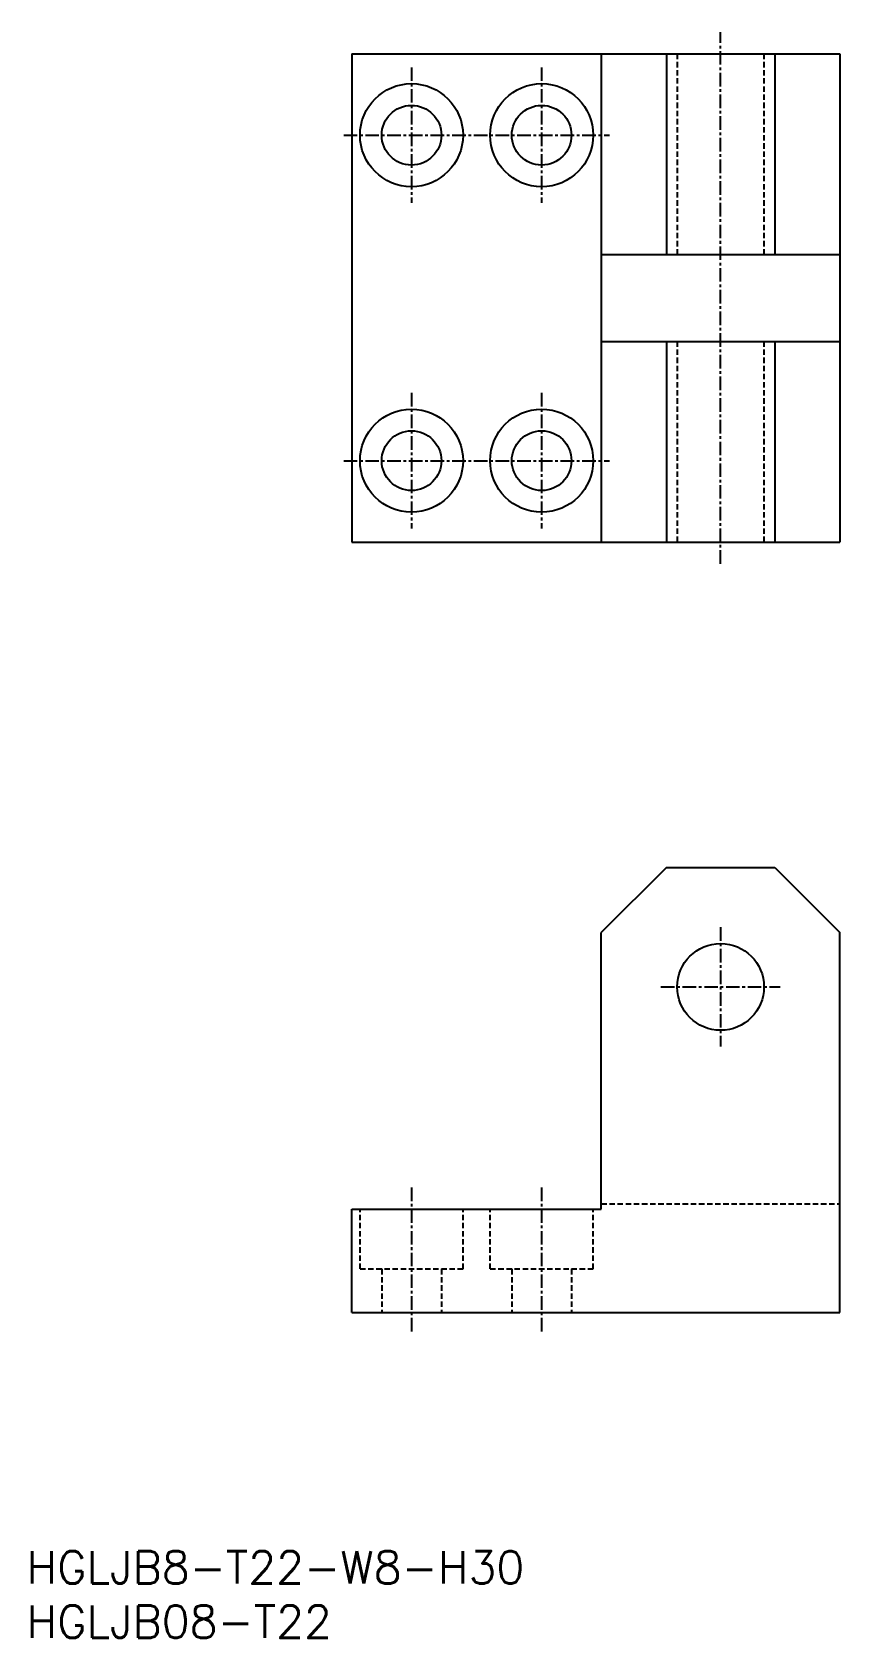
# Model space of a CAD drawing. Extents: x 1 to 75, y 0 to 148.
import ezdxf

# ---------------------------------------------------------------- set-up
doc = ezdxf.new("R2010")
doc.units = 0
doc.linetypes.add('CENTER', pattern=[2, 1.25, -0.25, 0.25, -0.25])
doc.linetypes.add('DASHED', pattern=[0.75, 0.5, -0.25])
doc.layers.get('0').update_dxf_attribs({"linetype": 'CONTINUOUS'})
doc.layers.add('CENTER', color=1, linetype='CENTER')
doc.styles.get("Standard").update_dxf_attribs({"font": 'txt.shx'})

# ---------------------------------------------------------------- blocks, each defined once
blk = doc.blocks.new('*U16')
at = {"color": 7, "linetype": 'CONTINUOUS'}
blk.add_text('HGLJB08-T22', height=3, dxfattribs=at).set_placement((0, 0))
blk = doc.blocks.new('*U17')
at = {"color": 7, "linetype": 'CONTINUOUS'}
blk.add_text('HGLJB8-T22-W8-H30', height=3, dxfattribs=at).set_placement((0, 5))

msp = doc.modelspace()

# ---------------------------------------------------------------- linework, layer by layer
at = {"color": 7, "linetype": 'CONTINUOUS'}
for p, q in [((30, 146), (30, 101)), ((30, 146), (75, 146)), ((53, 146), (53, 101)), ((59, 146), (59, 127.5)), ((69, 146), (69, 127.5)), ((75, 146), (75, 101)), ((53, 127.5), (75, 127.5)), ((53, 119.5), (75, 119.5)), ((59, 119.5), (59, 101)), ((69, 119.5), (69, 101)), ((30, 101), (75, 101)), ((59, 71), (53, 65)), ((59, 71), (69, 71)), ((69, 71), (75, 65)), ((53, 39.5), (53, 65)), ((75, 30), (75, 65)), ((30, 30), (30, 39.5)), ((30, 39.5), (53, 39.5)), ((30, 30), (75, 30))]:
    msp.add_line(p, q, dxfattribs=at)
at = {"color": 3, "linetype": 'DASHED'}
for p, q in [((60, 146), (60, 127.5)), ((68, 146), (68, 127.5)), ((60, 119.5), (60, 101)), ((68, 119.5), (68, 101)), ((53, 40), (75, 40)), ((30.75, 34), (30.75, 39.5)), ((40.25, 34), (40.25, 39.5)), ((42.75, 34), (42.75, 39.5)), ((52.25, 34), (52.25, 39.5)), ((30.75, 34), (40.25, 34)), ((32.75, 34), (32.75, 30)), ((38.25, 34), (38.25, 30)), ((42.75, 34), (52.25, 34)), ((44.75, 34), (44.75, 30)), ((50.25, 34), (50.25, 30))]:
    msp.add_line(p, q, dxfattribs=at)
at = {"color": 7, "linetype": 'CONTINUOUS'}
for centre, radius in [((35.5, 138.5), 4.75), ((47.5, 138.5), 4.75), ((35.5, 138.5), 2.75), ((47.5, 138.5), 2.75), ((35.5, 108.5), 4.75), ((47.5, 108.5), 4.75), ((35.5, 108.5), 2.75), ((47.5, 108.5), 2.75), ((64, 60), 4)]:
    msp.add_circle(centre, radius, dxfattribs=at)
at = {"layer": 'CENTER', "color": 1, "linetype": 'CENTER'}
for p, q in [((64, 99), (64, 148)), ((35.5, 144.75), (35.5, 132.25)), ((47.5, 144.75), (47.5, 132.25)), ((29.25, 138.5), (41.75, 138.5)), ((41.25, 138.5), (53.75, 138.5)), ((35.5, 114.75), (35.5, 102.25)), ((47.5, 114.75), (47.5, 102.25)), ((29.25, 108.5), (41.75, 108.5)), ((41.25, 108.5), (53.75, 108.5)), ((64, 65.5), (64, 54.5)), ((58.5, 60), (69.5, 60)), ((35.5, 41.5), (35.5, 28)), ((47.5, 41.5), (47.5, 28))]:
    msp.add_line(p, q, dxfattribs=at)

# ---------------------------------------------------------------- block references
at = {"color": 7, "linetype": 'CONTINUOUS'}
for name in ['*U17', '*U16']:
    msp.add_blockref(name, (0, 0), dxfattribs=at)

doc.saveas('drawing.dxf')
